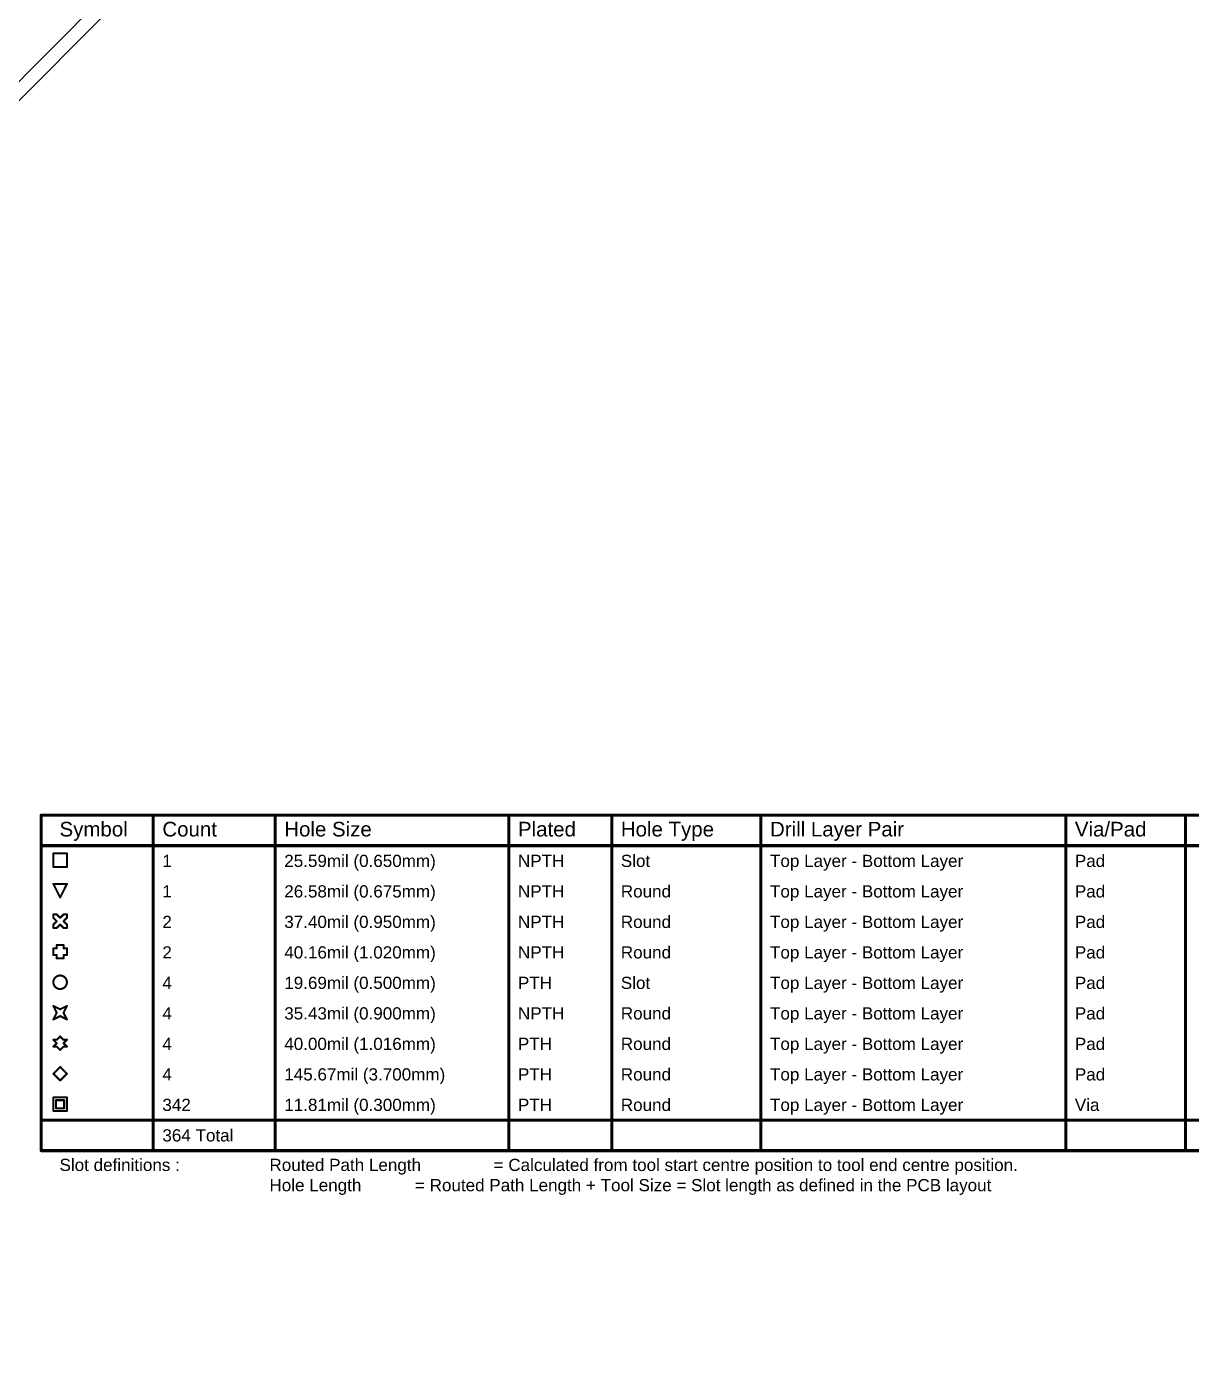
# Model space of a CAD drawing. Header units: inches. Extents: x -6 to 5433, y -4 to 5447.
# Drawn here: x 181 to 326.5, y 0.1 to 166.5 of the extents above; entities that cross this region are included whole.
import ezdxf

# ---------------------------------------------------------------- set-up
doc = ezdxf.new("R2010")
doc.units = ezdxf.units.IN
doc.layers.add('Bottom Solder', color=6, linetype='Continuous')
doc.layers.add('Drill Drawing', color=1, linetype='Continuous')
doc.styles.add('Arial', font='', dxfattribs={"height": 0.2})
doc.styles.get('Arial').set_extended_font_data('Arial')

# ---------------------------------------------------------------- blocks, each defined once
blk = doc.blocks.new('TL3340AF160QG_B_50')
at = {"layer": 'Bottom Solder'}
for p in [(0.77, -1.95), (-1.68, -1.95)]:
    blk.add_line(p, (-5410.54, -5449.31), dxfattribs=at)

msp = doc.modelspace()

# ---------------------------------------------------------------- linework, layer by layer
at = {"layer": 'Drill Drawing'}
for points in [[(182.79, 67.99, 0.381, 0.381, 0), (525.14, 67.99, 0.381, 0.381, 0)], [(182.79, 26.08, 0.381, 0.381, 0), (182.79, 67.99, 0.381, 0.381, 0)], [(196.78, 26.08, 0.381, 0.381, 0), (196.78, 67.99, 0.381, 0.381, 0)], [(212.02, 26.08, 0.381, 0.381, 0), (212.02, 67.99, 0.381, 0.381, 0)], [(241.22, 26.08, 0.381, 0.381, 0), (241.22, 67.99, 0.381, 0.381, 0)], [(254.07, 26.08, 0.381, 0.381, 0), (254.07, 67.99, 0.381, 0.381, 0)], [(272.71, 26.08, 0.381, 0.381, 0), (272.71, 67.99, 0.381, 0.381, 0)], [(310.8, 26.08, 0.381, 0.381, 0), (310.8, 67.99, 0.381, 0.381, 0)], [(325.78, 26.08, 0.381, 0.381, 0), (325.78, 67.99, 0.381, 0.381, 0)], [(182.79, 64.18, 0.381, 0.381, 0), (525.14, 64.18, 0.381, 0.381, 0)], [(184.31, 63.21, 0.254, 0.254, 0), (186, 63.21, 0.254, 0.254, 0)], [(184.31, 61.52, 0.254, 0.254, 0), (184.31, 63.21, 0.254, 0.254, 0)], [(186, 61.52, 0.254, 0.254, 0), (186, 63.21, 0.254, 0.254, 0)], [(184.31, 61.52, 0.254, 0.254, 0), (186, 61.52, 0.254, 0.254, 0)], [(184.31, 59.4, 0.254, 0.254, 0), (186, 59.4, 0.254, 0.254, 0)], [(184.31, 59.4, 0.254, 0.254, 0), (185.16, 57.71, 0.254, 0.254, 0)], [(185.16, 57.71, 0.254, 0.254, 0), (186, 59.4, 0.254, 0.254, 0)], [(184.31, 55.17, 0.254, 0.254, 0), (184.31, 55.59, 0.254, 0.254, 0)], [(184.31, 55.59, 0.254, 0.254, 0), (184.73, 55.59, 0.254, 0.254, 0)], [(184.31, 55.17, 0.254, 0.254, 0), (184.73, 54.74, 0.254, 0.254, 0)], [(184.73, 55.59, 0.254, 0.254, 0), (185.16, 55.17, 0.254, 0.254, 0)], [(185.16, 55.17, 0.254, 0.254, 0), (185.58, 55.59, 0.254, 0.254, 0)], [(185.58, 55.59, 0.254, 0.254, 0), (186, 55.59, 0.254, 0.254, 0)], [(185.58, 54.74, 0.254, 0.254, 0), (186, 55.17, 0.254, 0.254, 0)], [(186, 55.17, 0.254, 0.254, 0), (186, 55.59, 0.254, 0.254, 0)], [(184.31, 54.32, 0.254, 0.254, 0), (184.73, 54.74, 0.254, 0.254, 0)], [(184.31, 53.9, 0.254, 0.254, 0), (184.31, 54.32, 0.254, 0.254, 0)], [(184.31, 53.9, 0.254, 0.254, 0), (184.73, 53.9, 0.254, 0.254, 0)], [(184.73, 53.9, 0.254, 0.254, 0), (185.16, 54.32, 0.254, 0.254, 0)], [(185.16, 54.32, 0.254, 0.254, 0), (185.58, 53.9, 0.254, 0.254, 0)], [(185.58, 54.74, 0.254, 0.254, 0), (186, 54.32, 0.254, 0.254, 0)], [(185.58, 53.9, 0.254, 0.254, 0), (186, 53.9, 0.254, 0.254, 0)], [(186, 53.9, 0.254, 0.254, 0), (186, 54.32, 0.254, 0.254, 0)], [(184.73, 51.36, 0.254, 0.254, 0), (184.73, 51.78, 0.254, 0.254, 0)], [(184.73, 51.78, 0.254, 0.254, 0), (185.58, 51.78, 0.254, 0.254, 0)], [(185.58, 51.36, 0.254, 0.254, 0), (185.58, 51.78, 0.254, 0.254, 0)], [(184.31, 50.51, 0.254, 0.254, 0), (184.31, 51.36, 0.254, 0.254, 0)], [(184.31, 51.36, 0.254, 0.254, 0), (184.73, 51.36, 0.254, 0.254, 0)], [(184.31, 50.51, 0.254, 0.254, 0), (184.73, 50.51, 0.254, 0.254, 0)], [(184.73, 50.09, 0.254, 0.254, 0), (184.73, 50.51, 0.254, 0.254, 0)], [(184.73, 50.09, 0.254, 0.254, 0), (185.58, 50.09, 0.254, 0.254, 0)], [(185.58, 51.36, 0.254, 0.254, 0), (186, 51.36, 0.254, 0.254, 0)], [(185.58, 50.51, 0.254, 0.254, 0), (186, 50.51, 0.254, 0.254, 0)], [(185.58, 50.09, 0.254, 0.254, 0), (185.58, 50.51, 0.254, 0.254, 0)], [(186, 50.51, 0.254, 0.254, 0), (186, 51.36, 0.254, 0.254, 0)], [(184.31, 44.16, 0.254, 0.254, 0), (185.16, 43.74, 0.254, 0.254, 0)], [(184.31, 44.16, 0.254, 0.254, 0), (184.73, 43.31, 0.254, 0.254, 0)], [(184.31, 42.47, 0.254, 0.254, 0), (184.73, 43.31, 0.254, 0.254, 0)], [(185.16, 43.74, 0.254, 0.254, 0), (186, 44.16, 0.254, 0.254, 0)], [(185.58, 43.31, 0.254, 0.254, 0), (186, 44.16, 0.254, 0.254, 0)], [(185.58, 43.31, 0.254, 0.254, 0), (186, 42.47, 0.254, 0.254, 0)], [(184.31, 42.47, 0.254, 0.254, 0), (185.16, 42.89, 0.254, 0.254, 0)], [(185.16, 42.89, 0.254, 0.254, 0), (186, 42.47, 0.254, 0.254, 0)], [(184.31, 39.93, 0.254, 0.254, 0), (184.73, 39.5, 0.254, 0.254, 0)], [(184.31, 39.93, 0.254, 0.254, 0), (184.73, 39.93, 0.254, 0.254, 0)], [(184.73, 39.93, 0.254, 0.254, 0), (185.16, 40.35, 0.254, 0.254, 0)], [(185.16, 40.35, 0.254, 0.254, 0), (185.58, 39.93, 0.254, 0.254, 0)], [(185.58, 39.93, 0.254, 0.254, 0), (186, 39.93, 0.254, 0.254, 0)], [(185.58, 39.5, 0.254, 0.254, 0), (186, 39.93, 0.254, 0.254, 0)], [(184.31, 39.08, 0.254, 0.254, 0), (184.73, 39.5, 0.254, 0.254, 0)], [(184.31, 39.08, 0.254, 0.254, 0), (184.73, 39.08, 0.254, 0.254, 0)], [(184.73, 39.08, 0.254, 0.254, 0), (185.16, 38.66, 0.254, 0.254, 0)], [(185.16, 38.66, 0.254, 0.254, 0), (185.58, 39.08, 0.254, 0.254, 0)], [(185.58, 39.5, 0.254, 0.254, 0), (186, 39.08, 0.254, 0.254, 0)], [(185.58, 39.08, 0.254, 0.254, 0), (186, 39.08, 0.254, 0.254, 0)], [(184.31, 35.69, 0.254, 0.254, 0), (185.16, 36.54, 0.254, 0.254, 0)], [(185.16, 36.54, 0.254, 0.254, 0), (186, 35.69, 0.254, 0.254, 0)], [(184.31, 35.69, 0.254, 0.254, 0), (185.16, 34.85, 0.254, 0.254, 0)], [(185.16, 34.85, 0.254, 0.254, 0), (186, 35.69, 0.254, 0.254, 0)], [(184.31, 32.73, 0.254, 0.254, 0), (186, 32.73, 0.254, 0.254, 0)], [(184.31, 31.04, 0.254, 0.254, 0), (184.31, 32.73, 0.254, 0.254, 0)], [(184.65, 32.39, 0.254, 0.254, 0), (185.66, 32.39, 0.254, 0.254, 0)], [(184.65, 31.38, 0.254, 0.254, 0), (184.65, 32.39, 0.254, 0.254, 0)], [(185.66, 31.38, 0.254, 0.254, 0), (185.66, 32.39, 0.254, 0.254, 0)], [(186, 31.04, 0.254, 0.254, 0), (186, 32.73, 0.254, 0.254, 0)], [(182.79, 29.89, 0.381, 0.381, 0), (525.14, 29.89, 0.381, 0.381, 0)], [(184.31, 31.04, 0.254, 0.254, 0), (186, 31.04, 0.254, 0.254, 0)], [(184.65, 31.38, 0.254, 0.254, 0), (185.66, 31.38, 0.254, 0.254, 0)], [(182.79, 26.08, 0.381, 0.381, 0), (525.14, 26.08, 0.381, 0.381, 0)]]:
    msp.add_lwpolyline(points, format="xyseb", dxfattribs=at)
for points in [[(182.7, 67.99, 0.191, 0.191, 1), (182.89, 67.99, 0.191, 0.191, 1)], [(182.7, 67.99, 0.191, 0.191, 1), (182.89, 67.99, 0.191, 0.191, 1)], [(196.69, 67.99, 0.191, 0.191, 1), (196.88, 67.99, 0.191, 0.191, 1)], [(211.92, 67.99, 0.191, 0.191, 1), (212.11, 67.99, 0.191, 0.191, 1)], [(241.13, 67.99, 0.191, 0.191, 1), (241.32, 67.99, 0.191, 0.191, 1)], [(253.97, 67.99, 0.191, 0.191, 1), (254.17, 67.99, 0.191, 0.191, 1)], [(272.61, 67.99, 0.191, 0.191, 1), (272.8, 67.99, 0.191, 0.191, 1)], [(310.7, 67.99, 0.191, 0.191, 1), (310.89, 67.99, 0.191, 0.191, 1)], [(325.68, 67.99, 0.191, 0.191, 1), (325.87, 67.99, 0.191, 0.191, 1)], [(182.7, 64.18, 0.191, 0.191, 1), (182.89, 64.18, 0.191, 0.191, 1)], [(184.25, 63.21, 0.127, 0.127, 1), (184.37, 63.21, 0.127, 0.127, 1)], [(184.25, 63.21, 0.127, 0.127, 1), (184.37, 63.21, 0.127, 0.127, 1)], [(185.94, 63.21, 0.127, 0.127, 1), (186.07, 63.21, 0.127, 0.127, 1)], [(185.94, 63.21, 0.127, 0.127, 1), (186.07, 63.21, 0.127, 0.127, 1)], [(184.25, 61.52, 0.127, 0.127, 1), (184.37, 61.52, 0.127, 0.127, 1)], [(184.25, 61.52, 0.127, 0.127, 1), (184.37, 61.52, 0.127, 0.127, 1)], [(185.94, 61.52, 0.127, 0.127, 1), (186.07, 61.52, 0.127, 0.127, 1)], [(185.94, 61.52, 0.127, 0.127, 1), (186.07, 61.52, 0.127, 0.127, 1)], [(184.25, 59.4, 0.127, 0.127, 1), (184.37, 59.4, 0.127, 0.127, 1)], [(184.25, 59.4, 0.127, 0.127, 1), (184.37, 59.4, 0.127, 0.127, 1)], [(185.94, 59.4, 0.127, 0.127, 1), (186.07, 59.4, 0.127, 0.127, 1)], [(185.94, 59.4, 0.127, 0.127, 1), (186.07, 59.4, 0.127, 0.127, 1)], [(185.09, 57.71, 0.127, 0.127, 1), (185.22, 57.71, 0.127, 0.127, 1)], [(185.09, 57.71, 0.127, 0.127, 1), (185.22, 57.71, 0.127, 0.127, 1)], [(184.25, 55.59, 0.127, 0.127, 1), (184.37, 55.59, 0.127, 0.127, 1)], [(184.25, 55.59, 0.127, 0.127, 1), (184.37, 55.59, 0.127, 0.127, 1)], [(184.25, 55.17, 0.127, 0.127, 1), (184.37, 55.17, 0.127, 0.127, 1)], [(184.25, 55.17, 0.127, 0.127, 1), (184.37, 55.17, 0.127, 0.127, 1)], [(184.67, 55.59, 0.127, 0.127, 1), (184.8, 55.59, 0.127, 0.127, 1)], [(184.67, 55.59, 0.127, 0.127, 1), (184.8, 55.59, 0.127, 0.127, 1)], [(185.09, 55.17, 0.127, 0.127, 1), (185.22, 55.17, 0.127, 0.127, 1)], [(185.09, 55.17, 0.127, 0.127, 1), (185.22, 55.17, 0.127, 0.127, 1)], [(185.52, 55.59, 0.127, 0.127, 1), (185.64, 55.59, 0.127, 0.127, 1)], [(185.52, 55.59, 0.127, 0.127, 1), (185.64, 55.59, 0.127, 0.127, 1)], [(185.94, 55.59, 0.127, 0.127, 1), (186.07, 55.59, 0.127, 0.127, 1)], [(185.94, 55.59, 0.127, 0.127, 1), (186.07, 55.59, 0.127, 0.127, 1)], [(185.94, 55.17, 0.127, 0.127, 1), (186.07, 55.17, 0.127, 0.127, 1)], [(185.94, 55.17, 0.127, 0.127, 1), (186.07, 55.17, 0.127, 0.127, 1)], [(184.25, 54.32, 0.127, 0.127, 1), (184.37, 54.32, 0.127, 0.127, 1)], [(184.25, 54.32, 0.127, 0.127, 1), (184.37, 54.32, 0.127, 0.127, 1)], [(184.25, 53.9, 0.127, 0.127, 1), (184.37, 53.9, 0.127, 0.127, 1)], [(184.25, 53.9, 0.127, 0.127, 1), (184.37, 53.9, 0.127, 0.127, 1)], [(184.67, 54.74, 0.127, 0.127, 1), (184.8, 54.74, 0.127, 0.127, 1)], [(184.67, 54.74, 0.127, 0.127, 1), (184.8, 54.74, 0.127, 0.127, 1)], [(184.67, 53.9, 0.127, 0.127, 1), (184.8, 53.9, 0.127, 0.127, 1)], [(184.67, 53.9, 0.127, 0.127, 1), (184.8, 53.9, 0.127, 0.127, 1)], [(185.09, 54.32, 0.127, 0.127, 1), (185.22, 54.32, 0.127, 0.127, 1)], [(185.09, 54.32, 0.127, 0.127, 1), (185.22, 54.32, 0.127, 0.127, 1)], [(185.52, 54.74, 0.127, 0.127, 1), (185.64, 54.74, 0.127, 0.127, 1)], [(185.52, 54.74, 0.127, 0.127, 1), (185.64, 54.74, 0.127, 0.127, 1)], [(185.52, 53.9, 0.127, 0.127, 1), (185.64, 53.9, 0.127, 0.127, 1)], [(185.52, 53.9, 0.127, 0.127, 1), (185.64, 53.9, 0.127, 0.127, 1)], [(185.94, 54.32, 0.127, 0.127, 1), (186.07, 54.32, 0.127, 0.127, 1)], [(185.94, 54.32, 0.127, 0.127, 1), (186.07, 54.32, 0.127, 0.127, 1)], [(185.94, 53.9, 0.127, 0.127, 1), (186.07, 53.9, 0.127, 0.127, 1)], [(185.94, 53.9, 0.127, 0.127, 1), (186.07, 53.9, 0.127, 0.127, 1)], [(184.67, 51.78, 0.127, 0.127, 1), (184.8, 51.78, 0.127, 0.127, 1)], [(184.67, 51.78, 0.127, 0.127, 1), (184.8, 51.78, 0.127, 0.127, 1)], [(185.52, 51.78, 0.127, 0.127, 1), (185.64, 51.78, 0.127, 0.127, 1)], [(185.52, 51.78, 0.127, 0.127, 1), (185.64, 51.78, 0.127, 0.127, 1)], [(184.25, 51.36, 0.127, 0.127, 1), (184.37, 51.36, 0.127, 0.127, 1)], [(184.25, 51.36, 0.127, 0.127, 1), (184.37, 51.36, 0.127, 0.127, 1)], [(184.25, 50.51, 0.127, 0.127, 1), (184.37, 50.51, 0.127, 0.127, 1)], [(184.25, 50.51, 0.127, 0.127, 1), (184.37, 50.51, 0.127, 0.127, 1)], [(184.67, 51.36, 0.127, 0.127, 1), (184.8, 51.36, 0.127, 0.127, 1)], [(184.67, 51.36, 0.127, 0.127, 1), (184.8, 51.36, 0.127, 0.127, 1)], [(184.67, 50.51, 0.127, 0.127, 1), (184.8, 50.51, 0.127, 0.127, 1)], [(184.67, 50.51, 0.127, 0.127, 1), (184.8, 50.51, 0.127, 0.127, 1)], [(184.67, 50.09, 0.127, 0.127, 1), (184.8, 50.09, 0.127, 0.127, 1)], [(184.67, 50.09, 0.127, 0.127, 1), (184.8, 50.09, 0.127, 0.127, 1)], [(185.52, 51.36, 0.127, 0.127, 1), (185.64, 51.36, 0.127, 0.127, 1)], [(185.52, 51.36, 0.127, 0.127, 1), (185.64, 51.36, 0.127, 0.127, 1)], [(185.52, 50.51, 0.127, 0.127, 1), (185.64, 50.51, 0.127, 0.127, 1)], [(185.52, 50.51, 0.127, 0.127, 1), (185.64, 50.51, 0.127, 0.127, 1)], [(185.52, 50.09, 0.127, 0.127, 1), (185.64, 50.09, 0.127, 0.127, 1)], [(185.52, 50.09, 0.127, 0.127, 1), (185.64, 50.09, 0.127, 0.127, 1)], [(185.94, 51.36, 0.127, 0.127, 1), (186.07, 51.36, 0.127, 0.127, 1)], [(185.94, 51.36, 0.127, 0.127, 1), (186.07, 51.36, 0.127, 0.127, 1)], [(185.94, 50.51, 0.127, 0.127, 1), (186.07, 50.51, 0.127, 0.127, 1)], [(185.94, 50.51, 0.127, 0.127, 1), (186.07, 50.51, 0.127, 0.127, 1)], [(186, 47.12, 0.254, 0.254, 1), (184.31, 47.12, 0.254, 0.254, 1)], [(184.25, 47.12, 0.127, 0.127, 1), (184.37, 47.12, 0.127, 0.127, 1)], [(185.94, 47.12, 0.127, 0.127, 1), (186.07, 47.12, 0.127, 0.127, 1)], [(184.25, 44.16, 0.127, 0.127, 1), (184.37, 44.16, 0.127, 0.127, 1)], [(184.25, 44.16, 0.127, 0.127, 1), (184.37, 44.16, 0.127, 0.127, 1)], [(184.67, 43.31, 0.127, 0.127, 1), (184.8, 43.31, 0.127, 0.127, 1)], [(184.67, 43.31, 0.127, 0.127, 1), (184.8, 43.31, 0.127, 0.127, 1)], [(185.09, 43.74, 0.127, 0.127, 1), (185.22, 43.74, 0.127, 0.127, 1)], [(185.09, 43.74, 0.127, 0.127, 1), (185.22, 43.74, 0.127, 0.127, 1)], [(185.52, 43.31, 0.127, 0.127, 1), (185.64, 43.31, 0.127, 0.127, 1)], [(185.52, 43.31, 0.127, 0.127, 1), (185.64, 43.31, 0.127, 0.127, 1)], [(185.94, 44.16, 0.127, 0.127, 1), (186.07, 44.16, 0.127, 0.127, 1)], [(185.94, 44.16, 0.127, 0.127, 1), (186.07, 44.16, 0.127, 0.127, 1)], [(184.25, 42.47, 0.127, 0.127, 1), (184.37, 42.47, 0.127, 0.127, 1)], [(184.25, 42.47, 0.127, 0.127, 1), (184.37, 42.47, 0.127, 0.127, 1)], [(185.09, 42.89, 0.127, 0.127, 1), (185.22, 42.89, 0.127, 0.127, 1)], [(185.09, 42.89, 0.127, 0.127, 1), (185.22, 42.89, 0.127, 0.127, 1)], [(185.94, 42.47, 0.127, 0.127, 1), (186.07, 42.47, 0.127, 0.127, 1)], [(185.94, 42.47, 0.127, 0.127, 1), (186.07, 42.47, 0.127, 0.127, 1)], [(184.25, 39.93, 0.127, 0.127, 1), (184.37, 39.93, 0.127, 0.127, 1)], [(184.25, 39.93, 0.127, 0.127, 1), (184.37, 39.93, 0.127, 0.127, 1)], [(184.67, 39.93, 0.127, 0.127, 1), (184.8, 39.93, 0.127, 0.127, 1)], [(184.67, 39.93, 0.127, 0.127, 1), (184.8, 39.93, 0.127, 0.127, 1)], [(185.09, 40.35, 0.127, 0.127, 1), (185.22, 40.35, 0.127, 0.127, 1)], [(185.09, 40.35, 0.127, 0.127, 1), (185.22, 40.35, 0.127, 0.127, 1)], [(185.52, 39.93, 0.127, 0.127, 1), (185.64, 39.93, 0.127, 0.127, 1)], [(185.52, 39.93, 0.127, 0.127, 1), (185.64, 39.93, 0.127, 0.127, 1)], [(185.94, 39.93, 0.127, 0.127, 1), (186.07, 39.93, 0.127, 0.127, 1)], [(185.94, 39.93, 0.127, 0.127, 1), (186.07, 39.93, 0.127, 0.127, 1)], [(184.25, 39.08, 0.127, 0.127, 1), (184.37, 39.08, 0.127, 0.127, 1)], [(184.25, 39.08, 0.127, 0.127, 1), (184.37, 39.08, 0.127, 0.127, 1)], [(184.67, 39.5, 0.127, 0.127, 1), (184.8, 39.5, 0.127, 0.127, 1)], [(184.67, 39.5, 0.127, 0.127, 1), (184.8, 39.5, 0.127, 0.127, 1)], [(184.67, 39.08, 0.127, 0.127, 1), (184.8, 39.08, 0.127, 0.127, 1)], [(184.67, 39.08, 0.127, 0.127, 1), (184.8, 39.08, 0.127, 0.127, 1)], [(185.09, 38.66, 0.127, 0.127, 1), (185.22, 38.66, 0.127, 0.127, 1)], [(185.09, 38.66, 0.127, 0.127, 1), (185.22, 38.66, 0.127, 0.127, 1)], [(185.52, 39.5, 0.127, 0.127, 1), (185.64, 39.5, 0.127, 0.127, 1)], [(185.52, 39.5, 0.127, 0.127, 1), (185.64, 39.5, 0.127, 0.127, 1)], [(185.52, 39.08, 0.127, 0.127, 1), (185.64, 39.08, 0.127, 0.127, 1)], [(185.52, 39.08, 0.127, 0.127, 1), (185.64, 39.08, 0.127, 0.127, 1)], [(185.94, 39.08, 0.127, 0.127, 1), (186.07, 39.08, 0.127, 0.127, 1)], [(185.94, 39.08, 0.127, 0.127, 1), (186.07, 39.08, 0.127, 0.127, 1)], [(185.09, 36.54, 0.127, 0.127, 1), (185.22, 36.54, 0.127, 0.127, 1)], [(185.09, 36.54, 0.127, 0.127, 1), (185.22, 36.54, 0.127, 0.127, 1)], [(184.25, 35.69, 0.127, 0.127, 1), (184.37, 35.69, 0.127, 0.127, 1)], [(184.25, 35.69, 0.127, 0.127, 1), (184.37, 35.69, 0.127, 0.127, 1)], [(185.09, 34.85, 0.127, 0.127, 1), (185.22, 34.85, 0.127, 0.127, 1)], [(185.09, 34.85, 0.127, 0.127, 1), (185.22, 34.85, 0.127, 0.127, 1)], [(185.94, 35.69, 0.127, 0.127, 1), (186.07, 35.69, 0.127, 0.127, 1)], [(185.94, 35.69, 0.127, 0.127, 1), (186.07, 35.69, 0.127, 0.127, 1)], [(184.25, 32.73, 0.127, 0.127, 1), (184.37, 32.73, 0.127, 0.127, 1)], [(184.25, 32.73, 0.127, 0.127, 1), (184.37, 32.73, 0.127, 0.127, 1)], [(184.58, 32.39, 0.127, 0.127, 1), (184.71, 32.39, 0.127, 0.127, 1)], [(184.58, 32.39, 0.127, 0.127, 1), (184.71, 32.39, 0.127, 0.127, 1)], [(185.6, 32.39, 0.127, 0.127, 1), (185.73, 32.39, 0.127, 0.127, 1)], [(185.6, 32.39, 0.127, 0.127, 1), (185.73, 32.39, 0.127, 0.127, 1)], [(185.94, 32.73, 0.127, 0.127, 1), (186.07, 32.73, 0.127, 0.127, 1)], [(185.94, 32.73, 0.127, 0.127, 1), (186.07, 32.73, 0.127, 0.127, 1)], [(182.7, 29.89, 0.191, 0.191, 1), (182.89, 29.89, 0.191, 0.191, 1)], [(184.25, 31.04, 0.127, 0.127, 1), (184.37, 31.04, 0.127, 0.127, 1)], [(184.25, 31.04, 0.127, 0.127, 1), (184.37, 31.04, 0.127, 0.127, 1)], [(184.58, 31.38, 0.127, 0.127, 1), (184.71, 31.38, 0.127, 0.127, 1)], [(184.58, 31.38, 0.127, 0.127, 1), (184.71, 31.38, 0.127, 0.127, 1)], [(185.6, 31.38, 0.127, 0.127, 1), (185.73, 31.38, 0.127, 0.127, 1)], [(185.6, 31.38, 0.127, 0.127, 1), (185.73, 31.38, 0.127, 0.127, 1)], [(185.94, 31.04, 0.127, 0.127, 1), (186.07, 31.04, 0.127, 0.127, 1)], [(185.94, 31.04, 0.127, 0.127, 1), (186.07, 31.04, 0.127, 0.127, 1)], [(182.7, 26.08, 0.191, 0.191, 1), (182.89, 26.08, 0.191, 0.191, 1)], [(182.7, 26.08, 0.191, 0.191, 1), (182.89, 26.08, 0.191, 0.191, 1)], [(196.69, 26.08, 0.191, 0.191, 1), (196.88, 26.08, 0.191, 0.191, 1)], [(211.92, 26.08, 0.191, 0.191, 1), (212.11, 26.08, 0.191, 0.191, 1)], [(241.13, 26.08, 0.191, 0.191, 1), (241.32, 26.08, 0.191, 0.191, 1)], [(253.97, 26.08, 0.191, 0.191, 1), (254.17, 26.08, 0.191, 0.191, 1)], [(272.61, 26.08, 0.191, 0.191, 1), (272.8, 26.08, 0.191, 0.191, 1)], [(310.7, 26.08, 0.191, 0.191, 1), (310.89, 26.08, 0.191, 0.191, 1)], [(325.68, 26.08, 0.191, 0.191, 1), (325.87, 26.08, 0.191, 0.191, 1)]]:
    msp.add_lwpolyline(points, format="xyseb", close=True, dxfattribs=at)

# ---------------------------------------------------------------- block references
at = {"rotation": 180}
msp.add_blockref('TL3340AF160QG_B_50', (22.32, -1.82), dxfattribs=at)

# ---------------------------------------------------------------- texts
at = {"layer": 'Drill Drawing', "style": 'Arial'}
for s, height, p in [('Symbol', 1.829, (185.08, 65.33)), ('Count', 1.829, (197.93, 65.33)), ('Hole Size', 1.829, (213.16, 65.33)), ('Plated', 1.829, (242.36, 65.33)), ('Hole Type', 1.829, (255.21, 65.33)), ('Drill Layer Pair', 1.8288, (273.85, 65.33)), ('Via/Pad', 1.829, (311.94, 65.33)), ('1', 1.52, (197.93, 61.52)), ('25.59mil (0.650mm)', 1.524, (213.16, 61.52)), ('NPTH', 1.524, (242.36, 61.52)), ('Slot', 1.524, (255.21, 61.52)), ('Top Layer - Bottom Layer', 1.524, (273.85, 61.52)), ('Pad', 1.524, (311.94, 61.52)), ('1', 1.52, (197.93, 57.71)), ('26.58mil (0.675mm)', 1.524, (213.16, 57.71)), ('NPTH', 1.524, (242.36, 57.71)), ('Round', 1.524, (255.21, 57.71)), ('Top Layer - Bottom Layer', 1.524, (273.85, 57.71)), ('Pad', 1.524, (311.94, 57.71)), ('2', 1.52, (197.93, 53.9)), ('37.40mil (0.950mm)', 1.524, (213.16, 53.9)), ('NPTH', 1.524, (242.36, 53.9)), ('Round', 1.524, (255.21, 53.9)), ('Top Layer - Bottom Layer', 1.524, (273.85, 53.9)), ('Pad', 1.524, (311.94, 53.9)), ('2', 1.52, (197.93, 50.09)), ('40.16mil (1.020mm)', 1.524, (213.16, 50.09)), ('NPTH', 1.524, (242.36, 50.09)), ('Round', 1.524, (255.21, 50.09)), ('Top Layer - Bottom Layer', 1.524, (273.85, 50.09)), ('Pad', 1.524, (311.94, 50.09)), ('4', 1.52, (197.93, 46.28)), ('19.69mil (0.500mm)', 1.524, (213.16, 46.28)), ('PTH', 1.524, (242.36, 46.28)), ('Slot', 1.524, (255.21, 46.28)), ('Top Layer - Bottom Layer', 1.524, (273.85, 46.28)), ('Pad', 1.524, (311.94, 46.28)), ('4', 1.52, (197.93, 42.47)), ('35.43mil (0.900mm)', 1.524, (213.16, 42.47)), ('NPTH', 1.524, (242.36, 42.47)), ('Round', 1.524, (255.21, 42.47)), ('Top Layer - Bottom Layer', 1.524, (273.85, 42.47)), ('Pad', 1.524, (311.94, 42.47)), ('4', 1.52, (197.93, 38.66)), ('40.00mil (1.016mm)', 1.524, (213.16, 38.66)), ('PTH', 1.524, (242.36, 38.66)), ('Round', 1.524, (255.21, 38.66)), ('Top Layer - Bottom Layer', 1.524, (273.85, 38.66)), ('Pad', 1.524, (311.94, 38.66)), ('4', 1.52, (197.93, 34.85)), ('145.67mil (3.700mm)', 1.524, (213.16, 34.85)), ('PTH', 1.524, (242.36, 34.85)), ('Round', 1.524, (255.21, 34.85)), ('Top Layer - Bottom Layer', 1.524, (273.85, 34.85)), ('Pad', 1.524, (311.94, 34.85)), ('342', 1.524, (197.93, 31.04)), ('11.81mil (0.300mm)', 1.524, (213.16, 31.04)), ('PTH', 1.524, (242.36, 31.04)), ('Round', 1.524, (255.21, 31.04)), ('Top Layer - Bottom Layer', 1.524, (273.85, 31.04)), ('Via', 1.524, (311.94, 31.04)), ('364 Total', 1.524, (197.93, 27.23)), ('Slot definitions :', 1.524, (185.08, 23.54)), ('Routed Path Length', 1.524, (211.31, 23.54)), ('= Calculated from tool start centre position to tool end centre position.', 1.524, (239.32, 23.54)), ('Hole Length', 1.524, (211.31, 21.01)), (' = Routed Path Length + Tool Size = Slot length as defined in the PCB layout', 1.524, (228.9, 21.01))]:
    msp.add_text(s, height=height, dxfattribs=at).set_placement(p)

doc.saveas('drawing.dxf')
